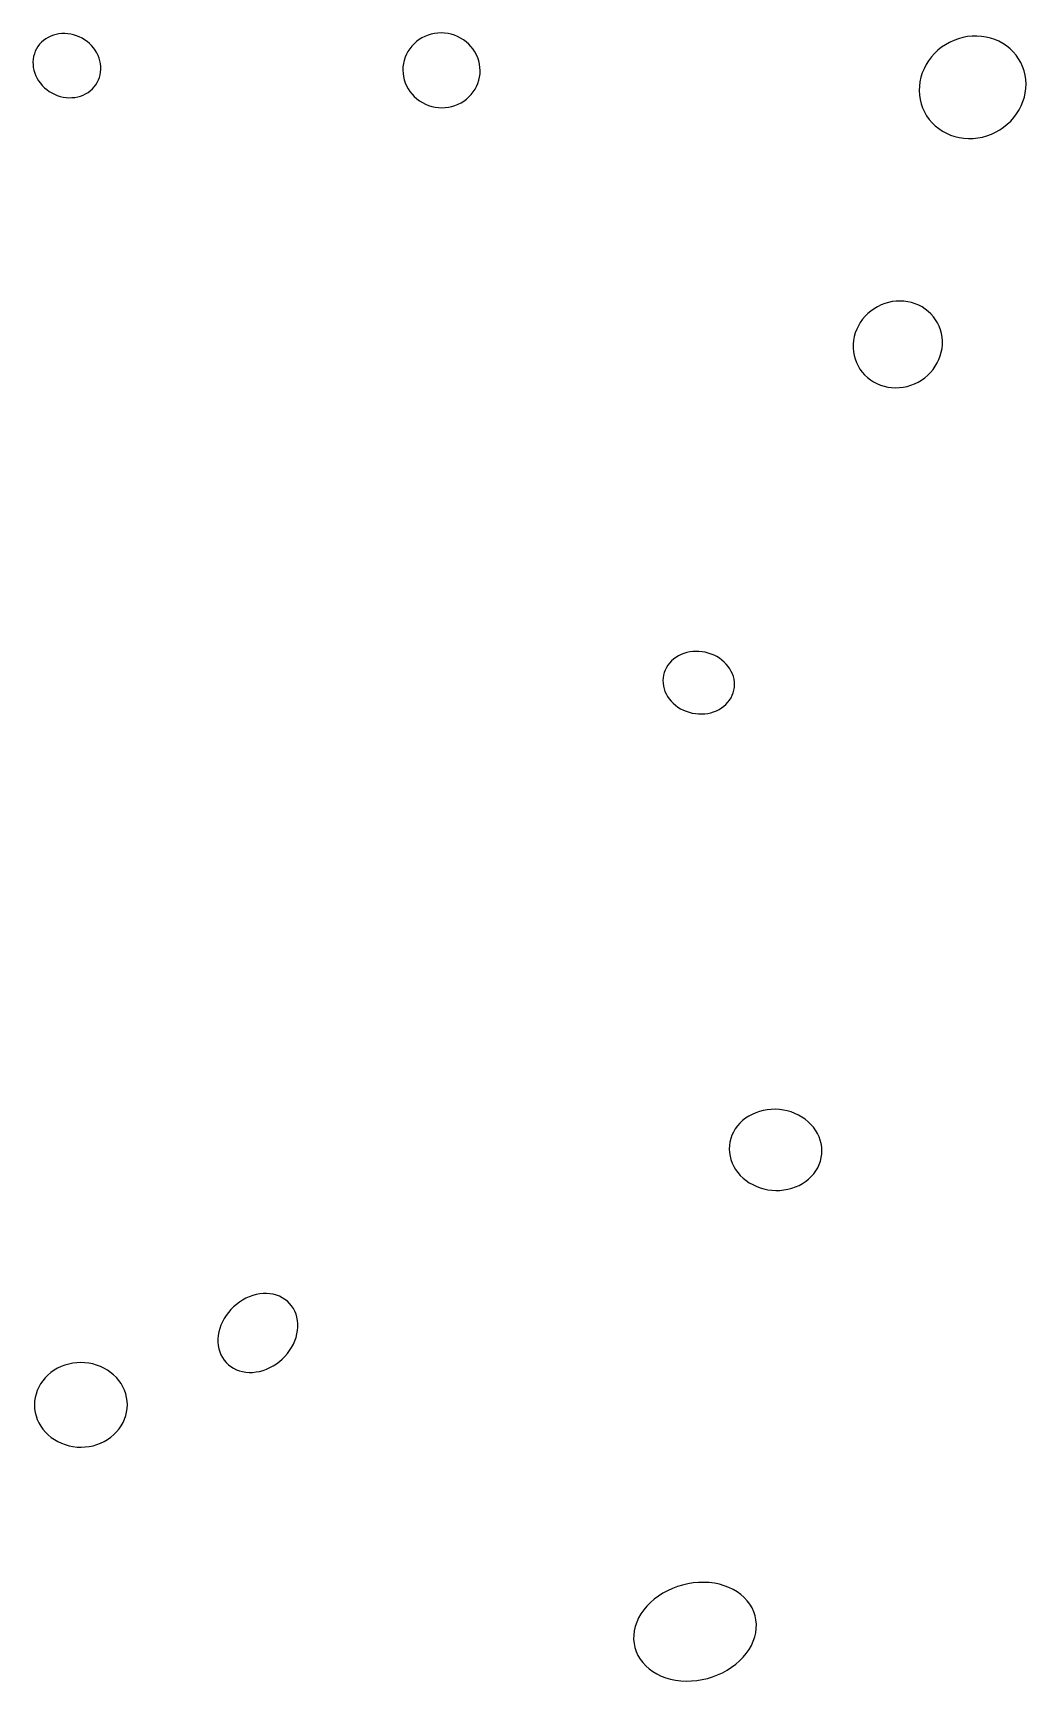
# Model space of a CAD drawing. Header units: metres. Extents: x -12978 to 23069, y -293221 to -275647.
# Drawn here: x 6124 to 14505, y -292185 to -278279 of the extents above; entities that cross this region are included whole.
import ezdxf

# ---------------------------------------------------------------- set-up
doc = ezdxf.new("R2010")
doc.units = ezdxf.units.M

msp = doc.modelspace()

# ---------------------------------------------------------------- linework, layer by layer
at = {"layer": 'LAYER'}
for p, q in [((6166.51, -278392.62), (6154.41, -278412.2)), ((6180.47, -278374.27), (6166.51, -278392.62)), ((6196.18, -278357.28), (6180.47, -278374.27)), ((6213.53, -278341.79), (6196.18, -278357.28)), ((6232.38, -278327.92), (6213.53, -278341.79)), ((6252.59, -278315.76), (6232.38, -278327.92)), ((6274, -278305.42), (6252.59, -278315.76)), ((6296.46, -278296.98), (6274, -278305.42)), ((6319.78, -278290.48), (6296.46, -278296.98)), ((6343.8, -278286), (6319.78, -278290.48)), ((6368.33, -278283.55), (6343.8, -278286)), ((6393.18, -278283.16), (6368.33, -278283.55)), ((6418.16, -278284.83), (6393.18, -278283.16)), ((6443.09, -278288.55), (6418.16, -278284.83)), ((6467.78, -278294.3), (6443.09, -278288.55)), ((6492.03, -278302.01), (6467.78, -278294.3)), ((6515.67, -278311.65), (6492.03, -278302.01)), ((6538.5, -278323.13), (6515.67, -278311.65)), ((6560.37, -278336.36), (6538.5, -278323.13)), ((6581.09, -278351.26), (6560.37, -278336.36)), ((6600.53, -278367.69), (6581.09, -278351.26)), ((6618.51, -278385.55), (6600.53, -278367.69)), ((6634.92, -278404.68), (6618.51, -278385.55)), ((9320.97, -278389.72), (9303.77, -278411.44)), ((9340.08, -278369.56), (9320.97, -278389.72)), ((9360.95, -278351.1), (9340.08, -278369.56)), ((9383.43, -278334.5), (9360.95, -278351.1)), ((9407.34, -278319.87), (9383.43, -278334.5)), ((9432.51, -278307.32), (9407.34, -278319.87)), ((9458.73, -278296.96), (9432.51, -278307.32)), ((9485.82, -278288.87), (9458.73, -278296.96)), ((9513.57, -278283.09), (9485.82, -278288.87)), ((9541.76, -278279.68), (9513.57, -278283.09)), ((9570.18, -278278.67), (9541.76, -278279.68)), ((9598.61, -278280.05), (9570.18, -278278.67)), ((9626.84, -278283.83), (9598.61, -278280.05)), ((9654.65, -278289.97), (9626.84, -278283.83)), ((9681.84, -278298.42), (9654.65, -278289.97)), ((9708.18, -278309.12), (9681.84, -278298.42)), ((9733.49, -278321.99), (9708.18, -278309.12)), ((9757.57, -278336.93), (9733.49, -278321.99)), ((9780.24, -278353.83), (9757.57, -278336.93)), ((9801.33, -278372.56), (9780.24, -278353.83)), ((9820.66, -278392.97), (9801.33, -278372.56)), ((9838.11, -278414.92), (9820.66, -278392.97)), ((13825.29, -278377.56), (13792.32, -278399.87)), ((13859.99, -278357.97), (13825.29, -278377.56)), ((13896.18, -278341.28), (13859.99, -278357.97)), ((13933.57, -278327.59), (13896.18, -278341.28)), ((13971.87, -278317.02), (13933.57, -278327.59)), ((14010.79, -278309.64), (13971.87, -278317.02)), ((14050.05, -278305.52), (14010.79, -278309.64)), ((14089.33, -278304.68), (14050.05, -278305.52)), ((14128.35, -278307.13), (14089.33, -278304.68)), ((14166.8, -278312.86), (14128.35, -278307.13)), ((14204.39, -278321.81), (14166.8, -278312.86)), ((14240.84, -278333.92), (14204.39, -278321.81)), ((14275.86, -278349.1), (14240.84, -278333.92)), ((14309.19, -278367.23), (14275.86, -278349.1)), ((14340.59, -278388.17), (14309.19, -278367.23)), ((14369.8, -278411.77), (14340.59, -278388.17)), ((6126.22, -278499.71), (6124.49, -278523.05)), ((6124.49, -278523.05), (6124.94, -278546.63)), ((6130.11, -278476.79), (6126.22, -278499.71)), ((6136.14, -278454.44), (6130.11, -278476.79)), ((6144.26, -278432.86), (6136.14, -278454.44)), ((6154.41, -278412.2), (6144.26, -278432.86)), ((6649.62, -278424.95), (6634.92, -278404.68)), ((6662.51, -278446.21), (6649.62, -278424.95)), ((6673.48, -278468.28), (6662.51, -278446.21)), ((6682.45, -278491.01), (6673.48, -278468.28)), ((6689.35, -278514.21), (6682.45, -278491.01)), ((6694.14, -278537.72), (6689.35, -278514.21)), ((9256.46, -278510.41), (9250.46, -278537.24)), ((9264.87, -278484.22), (9256.46, -278510.41)), ((9275.61, -278458.87), (9264.87, -278484.22)), ((9288.61, -278434.55), (9275.61, -278458.87)), ((9303.77, -278411.44), (9288.61, -278434.55)), ((9853.53, -278438.22), (9838.11, -278414.92)), ((9866.8, -278462.72), (9853.53, -278438.22)), ((9877.84, -278488.21), (9866.8, -278462.72)), ((9886.54, -278514.51), (9877.84, -278488.21)), ((9892.85, -278541.42), (9886.54, -278514.51)), ((13682.63, -278512.82), (13661.79, -278545.9)), ((13706.29, -278481.45), (13682.63, -278512.82)), ((13732.59, -278452.02), (13706.29, -278481.45)), ((13761.34, -278424.76), (13732.59, -278452.02)), ((13792.32, -278399.87), (13761.34, -278424.76)), ((14396.6, -278437.84), (14369.8, -278411.77)), ((14420.8, -278466.19), (14396.6, -278437.84)), ((14442.21, -278496.6), (14420.8, -278466.19)), ((14460.66, -278528.85), (14442.21, -278496.6)), ((14476.02, -278562.67), (14460.66, -278528.85)), ((6124.94, -278546.63), (6127.57, -278570.26)), ((6127.57, -278570.26), (6132.35, -278593.77)), ((6132.35, -278593.77), (6139.26, -278616.98)), ((6139.26, -278616.98), (6148.23, -278639.7)), ((6148.23, -278639.7), (6159.2, -278661.78)), ((6159.2, -278661.78), (6172.08, -278683.03)), ((6677.45, -278675.12), (6685.57, -278653.54)), ((6685.57, -278653.54), (6691.6, -278631.2)), ((6691.6, -278631.2), (6695.49, -278608.27)), ((6696.77, -278561.35), (6694.14, -278537.72)), ((6695.49, -278608.27), (6697.22, -278584.93)), ((6697.22, -278584.93), (6696.77, -278561.35)), ((9246.9, -278564.5), (9245.81, -278591.98)), ((9245.81, -278591.98), (9247.21, -278619.48)), ((9250.46, -278537.24), (9246.9, -278564.5)), ((9247.21, -278619.48), (9251.08, -278646.79)), ((9251.08, -278646.79), (9257.39, -278673.69)), ((9257.39, -278673.69), (9266.09, -278699.99)), ((9887.46, -278677.79), (9893.47, -278650.97)), ((9896.72, -278568.72), (9892.85, -278541.42)), ((9893.47, -278650.97), (9897.03, -278623.71)), ((9893.47, -278650.97), (9893.47, -278650.97)), ((9898.12, -278596.22), (9896.72, -278568.72)), ((9897.03, -278623.71), (9898.12, -278596.22)), ((13617.72, -278652.8), (13609.55, -278690.09)), ((13629.22, -278616.16), (13617.72, -278652.8)), ((13643.95, -278580.43), (13629.22, -278616.16)), ((13661.79, -278545.9), (13643.95, -278580.43)), ((14488.17, -278597.82), (14476.02, -278562.67)), ((14497.01, -278634.03), (14488.17, -278597.82)), ((14502.48, -278671.03), (14497.01, -278634.03)), ((14504.53, -278708.52), (14502.48, -278671.03)), ((6172.08, -278683.03), (6186.79, -278703.3)), ((6186.79, -278703.3), (6203.19, -278722.44)), ((6203.19, -278722.44), (6221.18, -278740.29)), ((6221.18, -278740.29), (6240.61, -278756.73)), ((6240.61, -278756.73), (6261.34, -278771.62)), ((6261.34, -278771.62), (6283.21, -278784.86)), ((6283.21, -278784.86), (6306.04, -278796.34)), ((6306.04, -278796.34), (6329.68, -278805.97)), ((6329.68, -278805.97), (6353.93, -278813.69)), ((6353.93, -278813.69), (6378.61, -278819.43)), ((6501.93, -278817.5), (6525.25, -278811.01)), ((6525.25, -278811.01), (6547.71, -278802.56)), ((6547.71, -278802.56), (6569.12, -278792.22)), ((6569.12, -278792.22), (6589.33, -278780.07)), ((6589.33, -278780.07), (6608.18, -278766.19)), ((6608.18, -278766.19), (6625.52, -278750.71)), ((6625.52, -278750.71), (6641.24, -278733.72)), ((6641.24, -278733.72), (6655.2, -278715.37)), ((6655.2, -278715.37), (6667.3, -278695.78)), ((6667.3, -278695.78), (6677.45, -278675.12)), ((6667.3, -278695.78), (6667.3, -278695.78)), ((9266.09, -278699.99), (9277.12, -278725.49)), ((9277.12, -278725.49), (9290.4, -278749.98)), ((9290.4, -278749.98), (9305.82, -278773.29)), ((9305.82, -278773.29), (9323.26, -278795.23)), ((9323.26, -278795.23), (9342.6, -278815.65)), ((9803.85, -278818.65), (9822.96, -278798.49)), ((9822.96, -278798.49), (9840.16, -278776.77)), ((9840.16, -278776.77), (9855.31, -278753.66)), ((9855.31, -278753.66), (9868.31, -278729.33)), ((9868.31, -278729.33), (9879.06, -278703.98)), ((9879.06, -278703.98), (9887.46, -278677.79)), ((13604.76, -278727.73), (13603.38, -278765.44)), ((13603.38, -278765.44), (13605.44, -278802.94)), ((13609.55, -278690.09), (13604.76, -278727.73)), ((13605.44, -278802.94), (13610.91, -278839.93)), ((14490.19, -278821.16), (14498.36, -278783.88)), ((14498.36, -278783.88), (14503.16, -278746.24)), ((14503.16, -278746.24), (14504.53, -278708.52)), ((6378.61, -278819.43), (6403.54, -278823.15)), ((6403.54, -278823.15), (6428.53, -278824.82)), ((6428.53, -278824.82), (6453.38, -278824.44)), ((6453.38, -278824.44), (6477.91, -278821.99)), ((6477.91, -278821.99), (6501.93, -278817.5)), ((9342.6, -278815.65), (9363.68, -278834.37)), ((9363.68, -278834.37), (9386.35, -278851.27)), ((9386.35, -278851.27), (9410.43, -278866.22)), ((9410.43, -278866.22), (9435.74, -278879.09)), ((9435.74, -278879.09), (9462.09, -278889.79)), ((9462.09, -278889.79), (9489.27, -278898.24)), ((9489.27, -278898.24), (9517.09, -278904.38)), ((9517.09, -278904.38), (9545.32, -278908.15)), ((9545.32, -278908.15), (9573.75, -278909.54)), ((9573.75, -278909.54), (9602.17, -278908.52)), ((9602.17, -278908.52), (9630.36, -278905.11)), ((9630.36, -278905.11), (9658.1, -278899.34)), ((9658.1, -278899.34), (9685.19, -278891.24)), ((9685.19, -278891.24), (9711.42, -278880.88)), ((9711.42, -278880.88), (9736.59, -278868.34)), ((9736.59, -278868.34), (9760.5, -278853.71)), ((9760.5, -278853.71), (9782.98, -278837.1)), ((9782.98, -278837.1), (9803.85, -278818.65)), ((13610.91, -278839.93), (13619.75, -278876.14)), ((13619.75, -278876.14), (13631.89, -278911.3)), ((13631.89, -278911.3), (13647.25, -278945.12)), ((13647.25, -278945.12), (13647.25, -278945.12)), ((13647.25, -278945.12), (13665.7, -278977.36)), ((14425.29, -278961.15), (14446.12, -278928.07)), ((14446.12, -278928.07), (14463.97, -278893.53)), ((14463.97, -278893.53), (14478.69, -278857.81)), ((14478.69, -278857.81), (14490.19, -278821.16)), ((13665.7, -278977.36), (13687.11, -279007.77)), ((13687.11, -279007.77), (13711.31, -279036.12)), ((13711.31, -279036.12), (13738.12, -279062.2)), ((13738.12, -279062.2), (13767.33, -279085.8)), ((13767.33, -279085.8), (13798.72, -279106.74)), ((14282.63, -279096.41), (14315.6, -279074.09)), ((14315.6, -279074.09), (14346.57, -279049.21)), ((14346.57, -279049.21), (14375.32, -279021.95)), ((14375.32, -279021.95), (14401.63, -278992.52)), ((14401.63, -278992.52), (14425.29, -278961.15)), ((13798.72, -279106.74), (13832.05, -279124.87)), ((13832.05, -279124.87), (13867.08, -279140.05)), ((13867.08, -279140.05), (13903.52, -279152.16)), ((13903.52, -279152.16), (13941.11, -279161.11)), ((13941.11, -279161.11), (13979.56, -279166.83)), ((13979.56, -279166.83), (14018.58, -279169.28)), ((14018.58, -279169.28), (14057.86, -279168.44)), ((14057.86, -279168.44), (14097.12, -279164.32)), ((14097.12, -279164.32), (14136.05, -279156.95)), ((14136.05, -279156.95), (14174.35, -279146.38)), ((14174.35, -279146.38), (14211.73, -279132.69)), ((14211.73, -279132.69), (14247.92, -279115.99)), ((14247.92, -279115.99), (14282.63, -279096.41)), ((13222.21, -280605.46), (13195.15, -280624.75)), ((13250.8, -280588.47), (13222.21, -280605.46)), ((13280.7, -280573.9), (13250.8, -280588.47)), ((13311.67, -280561.86), (13280.7, -280573.9)), ((13343.48, -280552.44), (13311.67, -280561.86)), ((13375.9, -280545.71), (13343.48, -280552.44)), ((13408.67, -280541.73), (13375.9, -280545.71)), ((13441.54, -280540.52), (13408.67, -280541.73)), ((13474.27, -280542.1), (13441.54, -280540.52)), ((13506.6, -280546.45), (13474.27, -280542.1)), ((13538.3, -280553.54), (13506.6, -280546.45)), ((13569.11, -280563.32), (13538.3, -280553.54)), ((13598.8, -280575.7), (13569.11, -280563.32)), ((13627.15, -280590.61), (13598.8, -280575.7)), ((13653.95, -280607.91), (13627.15, -280590.61)), ((13678.98, -280627.49), (13653.95, -280607.91)), ((13089.4, -280749.83), (13075.29, -280779.25)), ((13106.04, -280721.61), (13089.4, -280749.83)), ((13125.09, -280694.79), (13106.04, -280721.61)), ((13146.4, -280669.58), (13125.09, -280694.79)), ((13169.82, -280646.17), (13146.4, -280669.58)), ((13195.15, -280624.75), (13169.82, -280646.17)), ((13702.05, -280649.19), (13678.98, -280627.49)), ((13723, -280672.85), (13702.05, -280649.19)), ((13741.67, -280698.28), (13723, -280672.85)), ((13757.9, -280725.3), (13741.67, -280698.28)), ((13771.58, -280753.7), (13757.9, -280725.3)), ((13782.6, -280783.26), (13771.58, -280753.7)), ((13049.15, -280872.38), (13046.05, -280904.26)), ((13055.09, -280840.76), (13049.15, -280872.38)), ((13063.83, -280809.64), (13055.09, -280840.76)), ((13075.29, -280779.25), (13063.83, -280809.64)), ((13790.88, -280813.76), (13782.6, -280783.26)), ((13796.36, -280844.96), (13790.88, -280813.76)), ((13798.99, -280876.63), (13796.36, -280844.96)), ((13798.75, -280908.52), (13798.99, -280876.63)), ((13046.05, -280904.26), (13045.81, -280936.15)), ((13045.81, -280936.15), (13048.44, -280967.82)), ((13048.44, -280967.82), (13053.92, -280999.02)), ((13053.92, -280999.02), (13062.2, -281029.52)), ((13062.2, -281029.52), (13073.22, -281059.08)), ((13755.4, -281062.95), (13769.5, -281033.53)), ((13769.5, -281033.53), (13780.97, -281003.15)), ((13780.97, -281003.15), (13789.71, -280972.02)), ((13789.71, -280972.02), (13795.65, -280940.4)), ((13795.65, -280940.4), (13798.75, -280908.52)), ((13073.22, -281059.08), (13086.9, -281087.48)), ((13086.9, -281087.48), (13086.9, -281087.48)), ((13086.9, -281087.48), (13103.13, -281114.5)), ((13103.13, -281114.5), (13121.79, -281139.93)), ((13121.79, -281139.93), (13142.74, -281163.59)), ((13142.74, -281163.59), (13165.82, -281185.29)), ((13649.65, -281188.03), (13674.98, -281166.61)), ((13674.98, -281166.61), (13698.39, -281143.2)), ((13698.39, -281143.2), (13719.71, -281117.99)), ((13719.71, -281117.99), (13738.76, -281091.17)), ((13738.76, -281091.17), (13755.4, -281062.95)), ((13165.82, -281185.29), (13190.85, -281204.87)), ((13190.85, -281204.87), (13217.65, -281222.18)), ((13217.65, -281222.18), (13246, -281237.08)), ((13246, -281237.08), (13275.69, -281249.46)), ((13275.69, -281249.46), (13306.5, -281259.24)), ((13306.5, -281259.24), (13338.19, -281266.33)), ((13338.19, -281266.33), (13370.53, -281270.68)), ((13370.53, -281270.68), (13403.26, -281272.26)), ((13403.26, -281272.26), (13436.13, -281271.05)), ((13436.13, -281271.05), (13468.9, -281267.07)), ((13468.9, -281267.07), (13501.31, -281260.34)), ((13501.31, -281260.34), (13533.13, -281250.92)), ((13533.13, -281250.92), (13564.1, -281238.88)), ((13564.1, -281238.88), (13594, -281224.31)), ((13594, -281224.31), (13622.58, -281207.32)), ((13622.58, -281207.32), (13649.65, -281188.03)), ((11570.75, -283534.52), (11549.72, -283547.29)), ((11593.09, -283523.47), (11570.75, -283534.52)), ((11616.56, -283514.22), (11593.09, -283523.47)), ((11641, -283506.85), (11616.56, -283514.22)), ((11666.2, -283501.41), (11641, -283506.85)), ((11691.99, -283497.94), (11666.2, -283501.41)), ((11718.16, -283496.47), (11691.99, -283497.94)), ((11744.51, -283497.02), (11718.16, -283496.47)), ((11770.85, -283499.56), (11744.51, -283497.02)), ((11796.97, -283504.1), (11770.85, -283499.56)), ((11822.68, -283510.59), (11796.97, -283504.1)), ((11847.77, -283518.98), (11822.68, -283510.59)), ((11872.06, -283529.21), (11847.77, -283518.98)), ((11895.37, -283541.2), (11872.06, -283529.21)), ((11917.51, -283554.86), (11895.37, -283541.2)), ((11450.97, -283675.27), (11445.08, -283697.39)), ((11459.08, -283653.8), (11450.97, -283675.27)), ((11469.34, -283633.15), (11459.08, -283653.8)), ((11481.68, -283613.47), (11469.34, -283633.15)), ((11496, -283594.9), (11481.68, -283613.47)), ((11512.2, -283577.6), (11496, -283594.9)), ((11530.15, -283561.69), (11512.2, -283577.6)), ((11549.72, -283547.29), (11530.15, -283561.69)), ((11938.32, -283570.09), (11917.51, -283554.86)), ((11957.64, -283586.76), (11938.32, -283570.09)), ((11975.32, -283604.76), (11957.64, -283586.76)), ((11991.23, -283623.95), (11975.32, -283604.76)), ((12005.24, -283644.18), (11991.23, -283623.95)), ((12017.26, -283665.29), (12005.24, -283644.18)), ((12027.18, -283687.13), (12017.26, -283665.29)), ((11441.46, -283719.99), (11440.13, -283742.9)), ((11440.13, -283742.9), (11441.09, -283765.94)), ((11441.09, -283765.94), (11444.35, -283788.94)), ((11445.08, -283697.39), (11441.46, -283719.99)), ((11444.35, -283788.94), (11449.88, -283811.73)), ((11449.88, -283811.73), (11457.64, -283834.13)), ((12034.94, -283709.53), (12027.18, -283687.13)), ((12040.46, -283732.31), (12034.94, -283709.53)), ((12039.73, -283823.87), (12043.36, -283801.27)), ((12043.72, -283755.32), (12040.46, -283732.31)), ((12043.36, -283801.27), (12044.69, -283778.36)), ((12044.69, -283778.36), (12043.72, -283755.32)), ((11457.64, -283834.13), (11467.56, -283855.96)), ((11467.56, -283855.96), (11479.57, -283877.08)), ((11479.57, -283877.08), (11493.59, -283897.3)), ((11493.59, -283897.3), (11509.5, -283916.49)), ((11509.5, -283916.49), (11527.18, -283934.49)), ((11527.18, -283934.49), (11546.5, -283951.17)), ((11546.5, -283951.17), (11567.31, -283966.39)), ((11954.67, -283959.57), (11972.62, -283943.66)), ((11972.62, -283943.66), (11988.82, -283926.35)), ((11988.82, -283926.35), (12003.14, -283907.79)), ((12003.14, -283907.79), (12015.48, -283888.1)), ((12015.48, -283888.1), (12025.74, -283867.45)), ((12025.74, -283867.45), (12033.85, -283845.98)), ((12033.85, -283845.98), (12039.73, -283823.87)), ((12039.73, -283823.87), (12039.73, -283823.87)), ((11567.31, -283966.39), (11589.45, -283980.06)), ((11589.45, -283980.06), (11612.75, -283992.05)), ((11612.75, -283992.05), (11637.05, -284002.28)), ((11637.05, -284002.28), (11662.14, -284010.67)), ((11662.14, -284010.67), (11687.85, -284017.15)), ((11687.85, -284017.15), (11713.97, -284021.69)), ((11713.97, -284021.69), (11740.31, -284024.24)), ((11740.31, -284024.24), (11766.66, -284024.78)), ((11766.66, -284024.78), (11792.83, -284023.31)), ((11792.83, -284023.31), (11818.62, -284019.85)), ((11818.62, -284019.85), (11843.82, -284014.41)), ((11843.82, -284014.41), (11868.25, -284007.03)), ((11868.25, -284007.03), (11891.73, -283997.79)), ((11891.73, -283997.79), (11914.07, -283986.74)), ((11914.07, -283986.74), (11935.1, -283973.96)), ((11935.1, -283973.96), (11954.67, -283959.57)), ((12164.9, -287418.59), (12137.97, -287436.34)), ((12193.56, -287403), (12164.9, -287418.59)), ((12223.72, -287389.69), (12193.56, -287403)), ((12255.15, -287378.77), (12223.72, -287389.69)), ((12287.63, -287370.31), (12255.15, -287378.77)), ((12320.89, -287364.38), (12287.63, -287370.31)), ((12354.69, -287361.02), (12320.89, -287364.38)), ((12388.76, -287360.27), (12354.69, -287361.02)), ((12422.86, -287362.12), (12388.76, -287360.27)), ((12456.71, -287366.56), (12422.86, -287362.12)), ((12490.07, -287373.56), (12456.71, -287366.56)), ((12522.68, -287383.07), (12490.07, -287373.56)), ((12554.28, -287395.01), (12522.68, -287383.07)), ((12584.65, -287409.29), (12554.28, -287395.01)), ((12613.54, -287425.81), (12584.65, -287409.29)), ((12640.75, -287444.43), (12613.54, -287425.81)), ((12035.78, -287552.29), (12022.93, -287579.68)), ((12051.34, -287526.04), (12035.78, -287552.29)), ((12069.48, -287501.14), (12051.34, -287526.04)), ((12090.08, -287477.77), (12069.48, -287501.14)), ((12112.96, -287456.12), (12090.08, -287477.77)), ((12137.97, -287436.34), (12112.96, -287456.12)), ((12666.05, -287465.02), (12640.75, -287444.43)), ((12689.26, -287487.41), (12666.05, -287465.02)), ((12710.21, -287511.45), (12689.26, -287487.41)), ((12728.73, -287536.94), (12710.21, -287511.45)), ((12744.68, -287563.69), (12728.73, -287536.94)), ((12757.94, -287591.51), (12744.68, -287563.69)), ((12001.48, -287666.6), (12000.21, -287696.43)), ((12000.21, -287696.43), (12001.92, -287726.3)), ((12005.71, -287637.06), (12001.48, -287666.6)), ((12012.88, -287608.01), (12005.71, -287637.06)), ((12022.93, -287579.68), (12012.88, -287608.01)), ((12768.41, -287620.16), (12757.94, -287591.51)), ((12776.01, -287649.45), (12768.41, -287620.16)), ((12780.68, -287679.14), (12776.01, -287649.45)), ((12782.39, -287709.01), (12780.68, -287679.14)), ((12781.13, -287738.83), (12782.39, -287709.01)), ((12001.92, -287726.3), (12006.59, -287755.99)), ((12006.59, -287755.99), (12014.19, -287785.28)), ((12014.19, -287785.28), (12024.67, -287813.93)), ((12024.67, -287813.93), (12037.93, -287841.74)), ((12037.93, -287841.74), (12053.88, -287868.5)), ((12746.83, -287853.15), (12759.68, -287825.76)), ((12759.68, -287825.76), (12769.73, -287797.43)), ((12769.73, -287797.43), (12776.89, -287768.38)), ((12776.89, -287768.38), (12781.13, -287738.83)), ((12781.13, -287738.83), (12781.13, -287738.83)), ((12053.88, -287868.5), (12072.4, -287893.99)), ((12072.4, -287893.99), (12093.34, -287918.03)), ((12093.34, -287918.03), (12116.56, -287940.42)), ((12116.56, -287940.42), (12141.86, -287961.01)), ((12141.86, -287961.01), (12169.06, -287979.63)), ((12169.06, -287979.63), (12197.96, -287996.15)), ((12589.05, -288002.44), (12617.71, -287986.85)), ((12617.71, -287986.85), (12644.64, -287969.1)), ((12644.64, -287969.1), (12669.64, -287949.32)), ((12669.64, -287949.32), (12692.53, -287927.66)), ((12692.53, -287927.66), (12713.12, -287904.3)), ((12713.12, -287904.3), (12731.27, -287879.4)), ((12731.27, -287879.4), (12746.83, -287853.15)), ((12197.96, -287996.15), (12228.32, -288010.43)), ((12228.32, -288010.43), (12259.93, -288022.37)), ((12259.93, -288022.37), (12292.54, -288031.88)), ((12292.54, -288031.88), (12325.89, -288038.88)), ((12325.89, -288038.88), (12359.75, -288043.32)), ((12359.75, -288043.32), (12393.84, -288045.17)), ((12393.84, -288045.17), (12427.92, -288044.42)), ((12427.92, -288044.42), (12461.72, -288041.06)), ((12461.72, -288041.06), (12494.98, -288035.13)), ((12494.98, -288035.13), (12527.45, -288026.67)), ((12527.45, -288026.67), (12558.89, -288015.75)), ((12558.89, -288015.75), (12589.05, -288002.44)), ((7921.55, -288955.39), (7893.88, -288970.36)), ((7949.99, -288942.65), (7921.55, -288955.39)), ((7978.99, -288932.23), (7949.99, -288942.65)), ((8008.32, -288924.21), (7978.99, -288932.23)), ((8037.76, -288918.65), (8008.32, -288924.21)), ((8067.08, -288915.6), (8037.76, -288918.65)), ((8096.07, -288915.08), (8067.08, -288915.6)), ((8124.5, -288917.09), (8096.07, -288915.08)), ((8152.15, -288921.62), (8124.5, -288917.09)), ((8178.82, -288928.63), (8152.15, -288921.62)), ((8204.31, -288938.07), (8178.82, -288928.63)), ((8228.41, -288949.87), (8204.31, -288938.07)), ((8250.94, -288963.93), (8228.41, -288949.87)), ((8271.74, -288980.15), (8250.94, -288963.93)), ((7755.19, -289099.46), (7738.29, -289125.99)), ((7774.14, -289074.05), (7755.19, -289099.46)), ((7794.97, -289049.97), (7774.14, -289074.05)), ((7817.54, -289027.4), (7794.97, -289049.97)), ((7841.67, -289006.5), (7817.54, -289027.4)), ((7867.18, -288987.44), (7841.67, -289006.5)), ((7893.88, -288970.36), (7867.18, -288987.44)), ((8290.64, -288998.42), (8271.74, -288980.15)), ((8307.51, -289018.58), (8290.64, -288998.42)), ((8322.2, -289040.48), (8307.51, -289018.58)), ((8334.62, -289063.96), (8322.2, -289040.48)), ((8344.66, -289088.84), (8334.62, -289063.96)), ((8352.26, -289114.94), (8344.66, -289088.84)), ((7693.34, -289239.28), (7688.2, -289268.31)), ((7700.98, -289210.31), (7693.34, -289239.28)), ((7711.08, -289181.63), (7700.98, -289210.31)), ((7723.54, -289153.45), (7711.08, -289181.63)), ((7738.29, -289125.99), (7723.54, -289153.45)), ((8352.12, -289256.36), (8357.26, -289227.32)), ((8357.34, -289142.04), (8352.26, -289114.94)), ((8357.26, -289227.32), (8359.86, -289198.45)), ((8359.88, -289169.95), (8357.34, -289142.04)), ((8359.86, -289198.45), (8359.88, -289169.95)), ((7685.61, -289297.18), (7685.58, -289325.68)), ((7685.58, -289325.68), (7688.12, -289353.59)), ((7688.2, -289268.31), (7685.61, -289297.18)), ((7688.12, -289353.59), (7693.2, -289380.7)), ((7693.2, -289380.7), (7700.8, -289406.79)), ((8290.27, -289396.17), (8307.18, -289369.64)), ((8307.18, -289369.64), (8321.92, -289342.18)), ((8321.92, -289342.18), (8334.38, -289314)), ((8334.38, -289314), (8344.48, -289285.32)), ((8344.48, -289285.32), (8352.12, -289256.36)), ((6393.95, -289519.16), (6362.41, -289531.18)), ((6426.52, -289509.68), (6393.95, -289519.16)), ((6459.86, -289502.83), (6426.52, -289509.68)), ((6493.74, -289498.65), (6459.86, -289502.83)), ((6527.88, -289497.17), (6493.74, -289498.65)), ((6562.03, -289498.42), (6527.88, -289497.17)), ((6595.93, -289502.37), (6562.03, -289498.42)), ((6629.33, -289509), (6595.93, -289502.37)), ((6661.96, -289518.25), (6629.33, -289509)), ((6693.58, -289530.07), (6661.96, -289518.25)), ((7700.8, -289406.79), (7710.84, -289431.67)), ((7710.84, -289431.67), (7723.26, -289455.15)), ((7723.26, -289455.15), (7737.96, -289477.06)), ((7737.96, -289477.06), (7754.82, -289497.21)), ((7754.82, -289497.21), (7754.82, -289497.21)), ((7754.82, -289497.21), (7773.72, -289515.48)), ((7773.72, -289515.48), (7794.52, -289531.7)), ((8151.59, -289525.27), (8178.28, -289508.19)), ((8178.28, -289508.19), (8203.79, -289489.13)), ((8203.79, -289489.13), (8227.92, -289468.23)), ((8227.92, -289468.23), (8250.49, -289445.66)), ((8250.49, -289445.66), (8271.32, -289421.58)), ((8271.32, -289421.58), (8290.27, -289396.17)), ((6207.45, -289650.5), (6189.17, -289676.83)), ((6228.17, -289625.72), (6207.45, -289650.5)), ((6251.19, -289602.68), (6228.17, -289625.72)), ((6276.32, -289581.55), (6251.19, -289602.68)), ((6303.37, -289562.5), (6276.32, -289581.55)), ((6332.14, -289545.67), (6303.37, -289562.5)), ((6362.41, -289531.18), (6332.14, -289545.67)), ((6723.94, -289544.35), (6693.58, -289530.07)), ((6752.83, -289560.98), (6723.94, -289544.35)), ((6780.01, -289579.85), (6752.83, -289560.98)), ((6805.28, -289600.81), (6780.01, -289579.85)), ((6828.45, -289623.7), (6805.28, -289600.81)), ((6849.34, -289648.34), (6828.45, -289623.7)), ((6867.79, -289674.54), (6849.34, -289648.34)), ((7794.52, -289531.7), (7817.06, -289545.77)), ((7817.06, -289545.77), (7841.16, -289557.56)), ((7841.16, -289557.56), (7866.64, -289567)), ((7866.64, -289567), (7893.31, -289574.01)), ((7893.31, -289574.01), (7920.96, -289578.54)), ((7920.96, -289578.54), (7949.39, -289580.55)), ((7949.39, -289580.55), (7978.38, -289580.03)), ((7978.38, -289580.03), (8007.7, -289576.98)), ((8007.7, -289576.98), (8037.14, -289571.42)), ((8037.14, -289571.42), (8066.47, -289563.4)), ((8066.47, -289563.4), (8095.47, -289552.98)), ((8095.47, -289552.98), (8123.91, -289540.24)), ((8123.91, -289540.24), (8151.59, -289525.27)), ((6143.02, -289793.5), (6138.67, -289824.4)), ((6150.32, -289763.07), (6143.02, -289793.5)), ((6160.5, -289733.33), (6150.32, -289763.07)), ((6173.48, -289704.51), (6160.5, -289733.33)), ((6189.17, -289676.83), (6173.48, -289704.51)), ((6883.67, -289702.12), (6867.79, -289674.54)), ((6896.85, -289730.85), (6883.67, -289702.12)), ((6907.22, -289760.52), (6896.85, -289730.85)), ((6914.72, -289790.9), (6907.22, -289760.52)), ((6919.29, -289821.77), (6914.72, -289790.9)), ((6138.67, -289824.4), (6137.28, -289855.52)), ((6137.28, -289855.52), (6137.28, -289855.52)), ((6137.28, -289855.52), (6138.88, -289886.63)), ((6138.88, -289886.63), (6143.44, -289917.5)), ((6143.44, -289917.5), (6150.94, -289947.88)), ((6907.85, -289945.33), (6915.14, -289914.9)), ((6915.14, -289914.9), (6919.5, -289884)), ((6920.89, -289852.88), (6919.29, -289821.77)), ((6919.5, -289884), (6920.89, -289852.88)), ((6150.94, -289947.88), (6161.32, -289977.55)), ((6161.32, -289977.55), (6174.5, -290006.28)), ((6174.5, -290006.28), (6190.37, -290033.86)), ((6190.37, -290033.86), (6208.83, -290060.06)), ((6208.83, -290060.06), (6229.72, -290084.7)), ((6829.99, -290082.68), (6850.72, -290057.9)), ((6850.72, -290057.9), (6869, -290031.57)), ((6869, -290031.57), (6884.68, -290003.89)), ((6884.68, -290003.89), (6897.67, -289975.07)), ((6897.67, -289975.07), (6907.85, -289945.33)), ((6229.72, -290084.7), (6252.89, -290107.59)), ((6252.89, -290107.59), (6278.16, -290128.55)), ((6278.16, -290128.55), (6305.34, -290147.42)), ((6305.34, -290147.42), (6334.22, -290164.06)), ((6334.22, -290164.06), (6364.59, -290178.34)), ((6364.59, -290178.34), (6396.21, -290190.15)), ((6396.21, -290190.15), (6428.84, -290199.4)), ((6428.84, -290199.4), (6462.23, -290206.03)), ((6462.23, -290206.03), (6496.13, -290209.98)), ((6496.13, -290209.98), (6530.29, -290211.23)), ((6530.29, -290211.23), (6564.43, -290209.75)), ((6564.43, -290209.75), (6598.3, -290205.58)), ((6598.3, -290205.58), (6631.65, -290198.72)), ((6631.65, -290198.72), (6664.22, -290189.25)), ((6664.22, -290189.25), (6695.76, -290177.22)), ((6695.76, -290177.22), (6726.03, -290162.74)), ((6726.03, -290162.74), (6754.8, -290145.9)), ((6754.8, -290145.9), (6781.85, -290126.85)), ((6781.85, -290126.85), (6806.98, -290105.72)), ((6806.98, -290105.72), (6829.99, -290082.68)), ((11401.91, -291468.13), (11366.84, -291494.41)), ((11439.32, -291444.13), (11401.91, -291468.13)), ((11478.81, -291422.59), (11439.32, -291444.13)), ((11520.06, -291403.69), (11478.81, -291422.59)), ((11562.77, -291387.56), (11520.06, -291403.69)), ((11606.6, -291374.33), (11562.77, -291387.56)), ((11651.23, -291364.1), (11606.6, -291374.33)), ((11696.32, -291356.95), (11651.23, -291364.1)), ((11741.52, -291352.92), (11696.32, -291356.95)), ((11786.49, -291352.06), (11741.52, -291352.92)), ((11830.88, -291354.36), (11786.49, -291352.06)), ((11874.36, -291359.82), (11830.88, -291354.36)), ((11916.6, -291368.39), (11874.36, -291359.82)), ((11957.28, -291380), (11916.6, -291368.39)), ((11996.08, -291394.56), (11957.28, -291380)), ((12032.71, -291411.97), (11996.08, -291394.56)), ((12066.9, -291432.09), (12032.71, -291411.97)), ((12098.37, -291454.77), (12066.9, -291432.09)), ((12126.9, -291479.84), (12098.37, -291454.77)), ((11278.34, -291584.9), (11255.14, -291618.18)), ((11304.82, -291553.02), (11278.34, -291584.9)), ((11334.4, -291522.78), (11304.82, -291553.02)), ((11366.84, -291494.41), (11334.4, -291522.78)), ((12152.27, -291507.1), (12126.9, -291479.84)), ((12174.27, -291536.35), (12152.27, -291507.1)), ((12192.76, -291567.37), (12174.27, -291536.35)), ((12207.57, -291599.91), (12192.76, -291567.37)), ((12218.61, -291633.74), (12207.57, -291599.91)), ((11206.96, -291723.8), (11198.44, -291760.05)), ((11219.32, -291687.89), (11206.96, -291723.8)), ((11235.42, -291652.59), (11219.32, -291687.89)), ((11255.14, -291618.18), (11235.42, -291652.59)), ((12225.79, -291668.59), (12218.61, -291633.74)), ((12223.74, -291776.61), (12228.36, -291740.3)), ((12229.04, -291704.2), (12225.79, -291668.59)), ((12228.36, -291740.3), (12229.04, -291704.2)), ((11193.82, -291796.36), (11193.13, -291832.46)), ((11193.13, -291832.46), (11196.39, -291868.07)), ((11198.44, -291760.05), (11193.82, -291796.36)), ((11196.39, -291868.07), (11203.57, -291902.92)), ((12167.04, -291918.48), (12186.76, -291884.07)), ((12186.76, -291884.07), (12202.86, -291848.77)), ((12202.86, -291848.77), (12215.22, -291812.86)), ((12215.22, -291812.86), (12223.74, -291776.61)), ((11203.57, -291902.92), (11203.57, -291902.92)), ((11203.57, -291902.92), (11214.61, -291936.75)), ((11214.61, -291936.75), (11229.42, -291969.29)), ((11229.42, -291969.29), (11247.9, -292000.31)), ((11247.9, -292000.31), (11269.91, -292029.56)), ((12055.34, -292042.25), (12087.78, -292013.87)), ((12087.78, -292013.87), (12117.36, -291983.63)), ((12117.36, -291983.63), (12143.84, -291951.76)), ((12143.84, -291951.76), (12167.04, -291918.48)), ((11269.91, -292029.56), (11295.28, -292056.82)), ((11295.28, -292056.82), (11323.81, -292081.89)), ((11323.81, -292081.89), (11355.28, -292104.57)), ((11355.28, -292104.57), (11389.47, -292124.69)), ((11389.47, -292124.69), (11426.1, -292142.1)), ((11426.1, -292142.1), (11464.9, -292156.66)), ((11464.9, -292156.66), (11505.58, -292168.27)), ((11770.94, -292172.56), (11815.58, -292162.33)), ((11815.58, -292162.33), (11859.41, -292149.1)), ((11859.41, -292149.1), (11902.12, -292132.97)), ((11902.12, -292132.97), (11943.37, -292114.07)), ((11943.37, -292114.07), (11982.86, -292092.53)), ((11982.86, -292092.53), (12020.27, -292068.53)), ((12020.27, -292068.53), (12055.34, -292042.25)), ((11505.58, -292168.27), (11547.82, -292176.84)), ((11547.82, -292176.84), (11591.3, -292182.29)), ((11591.3, -292182.29), (11635.69, -292184.6)), ((11635.69, -292184.6), (11680.66, -292183.74)), ((11680.66, -292183.74), (11725.86, -292179.71)), ((11725.86, -292179.71), (11770.94, -292172.56))]:
    msp.add_line(p, q, dxfattribs=at)

doc.saveas('drawing.dxf')
